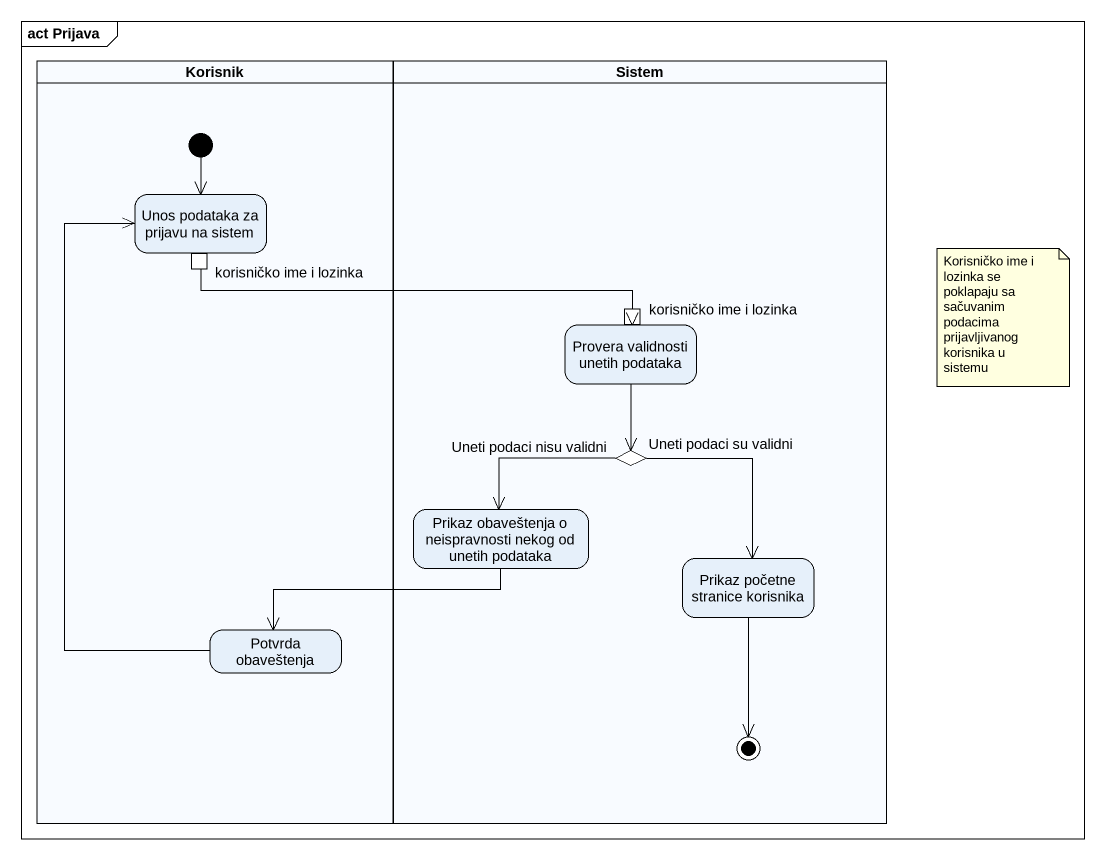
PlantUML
@startuml
mainframe act Prijava
hide empty description
state Korisnik <<partition>> {
  state "Unos podataka za prijavu na sistem" as Unos_podataka_za_prijavu_na {
    state "korisničko ime i lozinka" as korisničko_ime_i_lozinka <<outputPin>>
  }
  state "Potvrda obaveštenja" as Potvrda_obaveštenja
  [*] --> Unos_podataka_za_prijavu_na
}
state Sistem <<partition>> {
  state "Provera validnosti unetih podataka" as Provera_validnosti_unetih {
    state "korisničko ime i lozinka" as korisničko_ime_i_lozinka_2 <<inputPin>>
  }
  state choice1 <<choice>>
  state "Prikaz obaveštenja o neispravnosti nekog od unetih podataka" as Prikaz_obaveštenja_o
  state "Prikaz početne stranice korisnika" as Prikaz_početne_stranice
  Prikaz_početne_stranice --> [*]
}
Unos_podataka_za_prijavu_na -right-> Provera_validnosti_unetih
Provera_validnosti_unetih --> choice1
choice1 --> Prikaz_obaveštenja_o : Uneti podaci nisu validni
choice1 --> Prikaz_početne_stranice : Uneti podaci su validni
Prikaz_obaveštenja_o -left-> Potvrda_obaveštenja
Potvrda_obaveštenja -up-> Unos_podataka_za_prijavu_na
note as N1
  Korisničko ime i lozinka se poklapaju sa sačuvanim podacima prijavljivanog korisnika u sistemu
end note
@enduml
